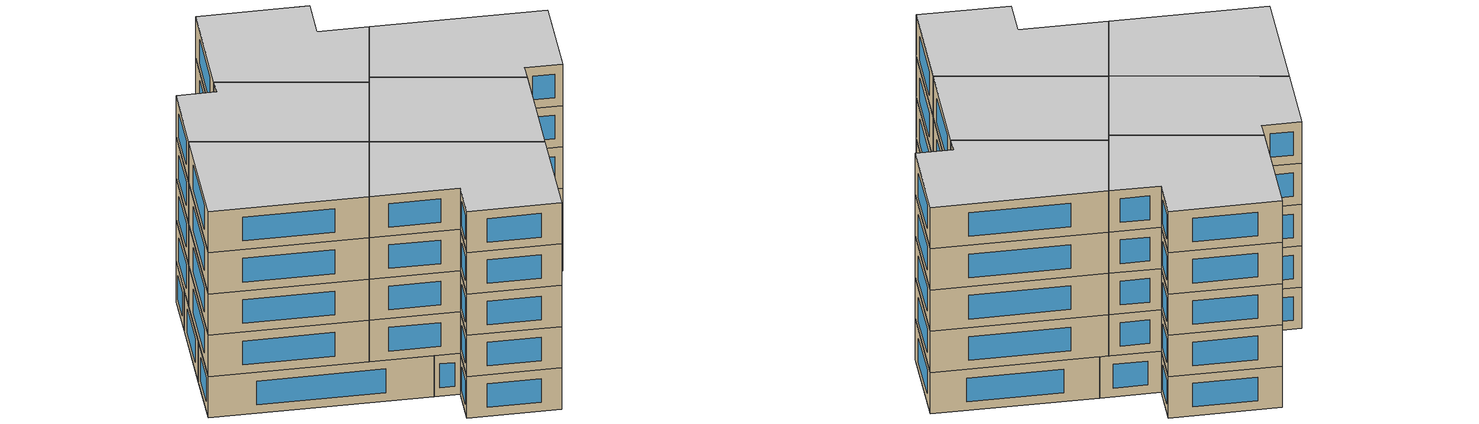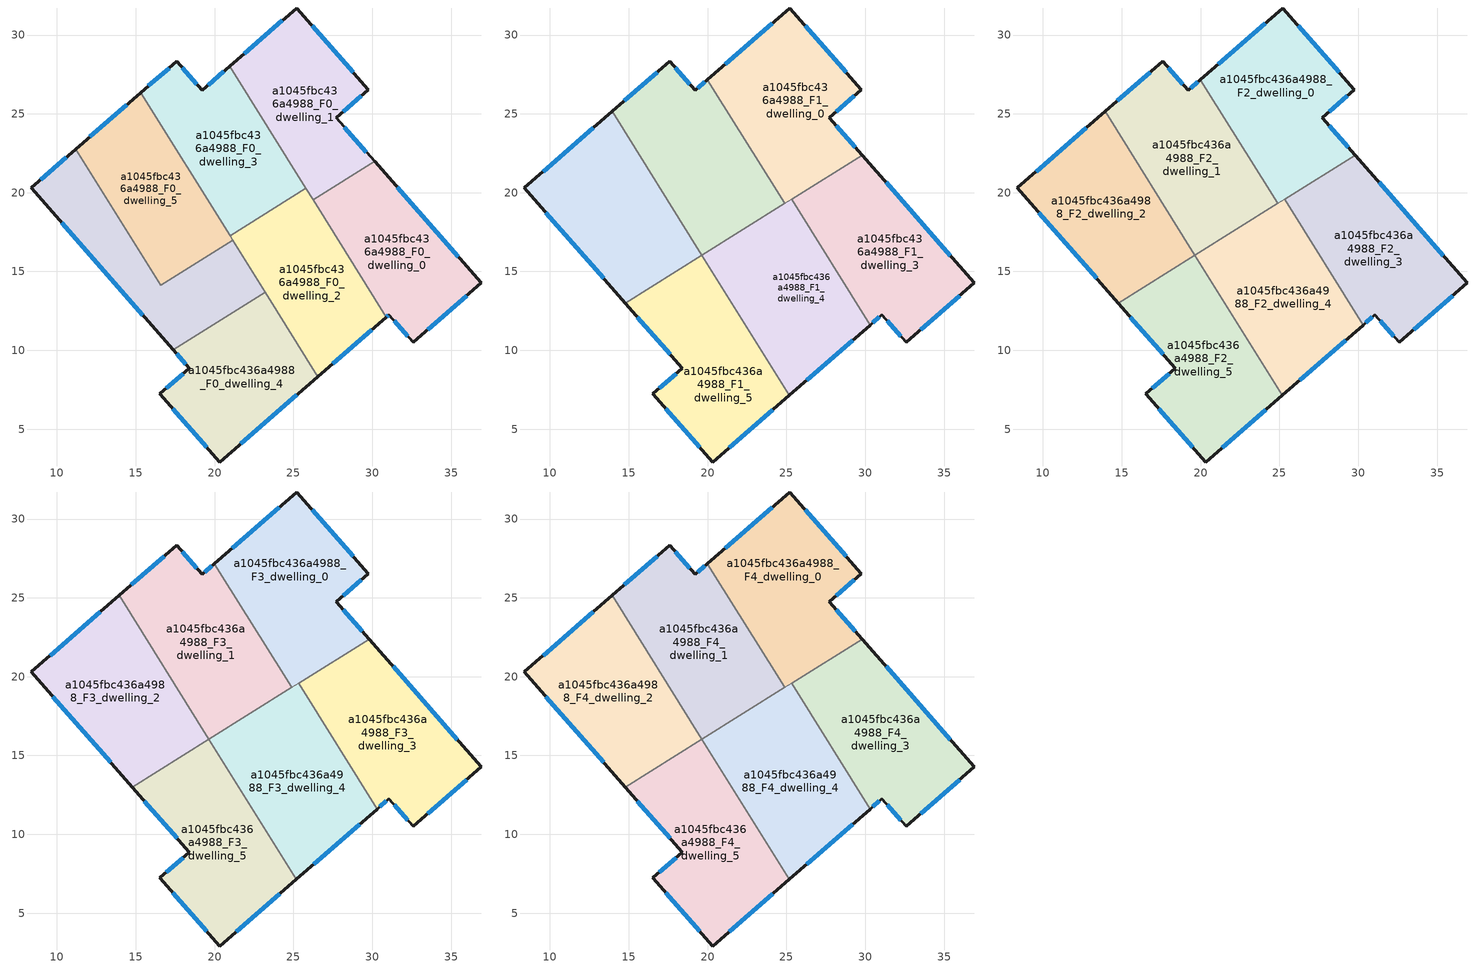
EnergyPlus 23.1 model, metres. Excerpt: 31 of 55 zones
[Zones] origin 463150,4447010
a1045fbc436a4988_F0_dwelling_0
 floor ground (EU_floor_Construction): 30.15,21.98 36.91,14.28 32.59,10.5 31.06,12.25 30.89,12.11 26.25,19.54 z0
 wall outside (EU_wall_Construction): 30.89,12.11 31.06,12.25 32.59,10.5 36.91,14.28 30.15,21.98 z0:3
 wall to a1045fbc436a4988_F0_dwelling_1 (EU_wall_Construction): 30.15,21.98 26.25,19.54 z0:3
 wall to a1045fbc436a4988_F0_dwelling_2 (EU_wall_Construction): 26.25,19.54 30.89,12.11 z0:3
 window (EU_Window_Construction): 31.38,11.88 32.26,10.88 / 30.93,12.14 31.02,12.22 / 35.47,15.93 31.6,20.33 / 33.51,11.31 35.99,13.47 z0.64:2.36
a1045fbc436a4988_F0_dwelling_1
 floor ground (EU_floor_Construction): 25.21,31.72 29.75,26.53 27.72,24.75 30.15,21.98 26.25,19.54 20.96,28.01 z0
 wall outside (EU_wall_Construction): 30.15,21.98 27.72,24.75 29.75,26.53 25.21,31.72 20.96,28.01 z0:3
 wall to a1045fbc436a4988_F0_dwelling_3 (EU_wall_Construction): 20.96,28.01 25.8,20.27 z0:3
 wall to a1045fbc436a4988_F0_dwelling_2 (EU_wall_Construction): 25.8,20.27 26.25,19.54 z0:3
 window (EU_Window_Construction): 24.3,30.92 21.87,28.81 / 28.78,27.64 26.18,30.61 / 28.15,25.14 29.32,26.15 / 29.63,22.58 28.24,24.16 z0.64:2.36
a1045fbc436a4988_F0_dwelling_2
 floor ground (EU_floor_Construction): 25.79,20.27 30.89,12.11 26.56,8.34 20.98,17.26 z0
 wall outside (EU_wall_Construction): 26.56,8.34 30.89,12.11 z0:3
 wall to a1045fbc436a4988_F0_dwelling_3 (EU_wall_Construction): 25.79,20.27 20.98,17.26 z0:3
 wall to a1045fbc436a4988_F0_dwelling_4 (EU_wall_Construction): 23.22,13.69 26.56,8.34 z0:3
 wall to a1045fbc436a4988_F0_dwelling_6 (EU_wall_Construction): 21.16,16.98 23.22,13.69 z0:3
 wall to a1045fbc436a4988_F0_dwelling_5 (EU_wall_Construction): 20.98,17.27 21.16,16.98 z0:3
 window (EU_Window_Construction): 27.49,9.15 29.96,11.3 z0.64:2.36
a1045fbc436a4988_F0_dwelling_3
 floor ground (EU_floor_Construction): 20.96,28.01 25.79,20.27 20.98,17.26 15.31,26.35 17.6,28.33 19.21,26.5 z0
 wall outside (EU_wall_Construction): 20.96,28.01 19.21,26.5 17.6,28.33 15.31,26.35 z0:3
 wall to a1045fbc436a4988_F0_dwelling_5 (EU_wall_Construction): 15.31,26.35 20.98,17.26 z0:3
 window (EU_Window_Construction): 17.11,27.91 15.8,26.77 / 18.87,26.89 17.94,27.94 / 20.58,27.69 19.59,26.82 z0.64:2.36
a1045fbc436a4988_F0_dwelling_4
 floor ground (EU_floor_Construction): 23.22,13.69 26.56,8.34 20.32,2.91 16.53,7.23 18.4,8.86 17.37,10.04 z0
 wall outside (EU_wall_Construction): 17.37,10.04 18.4,8.86 16.53,7.23 20.32,2.91 26.56,8.34 z0:3
 wall to a1045fbc436a4988_F0_dwelling_6 (EU_wall_Construction): 23.22,13.69 17.37,10.04 z0:3
 window (EU_Window_Construction): 21.66,4.08 25.22,7.18 / 17.34,6.3 19.51,3.84 / 18,8.51 16.93,7.58 / 17.59,9.79 18.18,9.11 z0.64:2.36
a1045fbc436a4988_F0_dwelling_5
 floor ground (EU_floor_Construction): 15.31,26.35 21.16,16.98 16.6,14.13 11.2,22.77 z0
 wall outside (EU_wall_Construction): 15.31,26.35 11.2,22.77 z0:3
 wall to a1045fbc436a4988_F0_dwelling_6 (EU_wall_Construction): 11.2,22.77 16.6,14.13 21.16,16.98 z0:3
 window (EU_Window_Construction): 14.43,25.58 12.08,23.53 z0.64:2.36
a1045fbc436a4988_F0_dwelling_6
 floor ground (EU_floor_Construction): 21.16,16.98 23.22,13.69 17.37,10.04 8.37,20.3 11.2,22.77 16.6,14.13 z0
 wall outside (EU_wall_Construction): 11.2,22.77 8.37,20.3 17.37,10.04 z0:3
 window (EU_Window_Construction): 10.3,18.1 15.44,12.24 / 10.6,22.24 8.98,20.83 z0.64:2.36
a1045fbc436a4988_F1_dwelling_0
 floor to a1045fbc436a4988_F0_dwelling_1 (EU_floor_Construction): 25.21,31.72 29.75,26.53 27.72,24.75 29.8,22.38 25.97,19.99 20.96,28.01 z3
 floor to a1045fbc436a4988_F0_dwelling_3 (EU_floor_Construction): 20.96,28.01 25.79,20.27 24.72,19.59 19.99,27.17 z3
 floor to a1045fbc436a4988_F0_dwelling_2 (EU_floor_Construction): 25.79,20.27 25.97,19.99 24.89,19.32 24.72,19.59 z3
 wall outside (EU_wall_Construction): 29.8,22.38 27.72,24.75 29.75,26.53 25.21,31.72 19.99,27.17 z3:6
 wall to a1045fbc436a4988_F1_dwelling_1 (EU_wall_Construction): 19.99,27.17 24.89,19.32 z3:6
 wall to a1045fbc436a4988_F1_dwelling_3 (EU_wall_Construction): 25.32,19.59 29.8,22.38 z3:6
 wall to a1045fbc436a4988_F1_dwelling_4 (EU_wall_Construction): 24.89,19.32 25.32,19.59 z3:6
 window (EU_Window_Construction): 29.36,22.89 28.16,24.25 / 24.09,30.74 21.1,28.14 / 28.78,27.64 26.18,30.61 / 28.15,25.14 29.32,26.15 z3.64:5.36
a1045fbc436a4988_F1_dwelling_1
 floor to a1045fbc436a4988_F0_dwelling_3 (EU_floor_Construction): 19.99,27.17 24.72,19.59 20.98,17.26 15.31,26.35 17.6,28.33 19.21,26.5 z3
 floor to a1045fbc436a4988_F0_dwelling_5 (EU_floor_Construction): 15.31,26.35 21.16,16.99 19.63,16.03 13.94,25.15 z3
 floor to a1045fbc436a4988_F0_dwelling_2 (EU_floor_Construction): 24.72,19.59 24.89,19.32 21.16,16.99 20.98,17.27 z3
 wall outside (EU_wall_Construction): 19.99,27.17 19.21,26.5 17.6,28.33 13.94,25.15 z3:6
 wall to a1045fbc436a4988_F1_dwelling_2 (EU_wall_Construction): 13.94,25.15 19.63,16.03 z3:6
 wall to a1045fbc436a4988_F1_dwelling_4 (EU_wall_Construction): 19.64,16.04 24.89,19.32 z3:6
 window (EU_Window_Construction): 16.81,27.65 14.72,25.83 / 18.87,26.89 17.94,27.94 / 19.82,27.02 19.38,26.64 z3.64:5.36
a1045fbc436a4988_F1_dwelling_2
 floor to a1045fbc436a4988_F0_dwelling_5 (EU_floor_Construction): 13.94,25.15 19.63,16.03 16.59,14.13 11.2,22.77 z3
 floor to a1045fbc436a4988_F0_dwelling_6 (EU_floor_Construction): 11.2,22.77 16.59,14.13 14.77,13 8.37,20.3 z3
 wall outside (EU_wall_Construction): 13.94,25.15 8.37,20.3 14.77,13 z3:6
 wall to a1045fbc436a4988_F1_dwelling_5 (EU_wall_Construction): 14.77,13 19.63,16.03 z3:6
 window (EU_Window_Construction): 9.74,18.74 13.4,14.56 / 12.75,24.11 9.56,21.34 z3.64:5.36
a1045fbc436a4988_F1_dwelling_3
 floor to a1045fbc436a4988_F0_dwelling_0 (EU_floor_Construction): 30.15,21.98 36.91,14.28 32.59,10.5 31.06,12.25 30.89,12.11 26.25,19.54 z3
 floor to a1045fbc436a4988_F0_dwelling_2 (EU_floor_Construction): 25.97,19.99 30.89,12.11 30.31,11.6 25.32,19.59 z3
 floor to a1045fbc436a4988_F0_dwelling_1 (EU_floor_Construction): 29.8,22.38 30.15,21.98 26.25,19.54 25.97,19.99 z3
 wall outside (EU_wall_Construction): 30.31,11.6 31.06,12.25 32.59,10.5 36.91,14.28 29.8,22.38 z3:6
 wall to a1045fbc436a4988_F1_dwelling_4 (EU_wall_Construction): 25.32,19.59 30.31,11.6 z3:6
 window (EU_Window_Construction): 35.39,16.01 31.32,20.65 / 33.51,11.31 35.99,13.47 / 31.38,11.88 32.26,10.88 / 30.47,11.74 30.9,12.11 z3.64:5.36
a1045fbc436a4988_F1_dwelling_4
 floor to a1045fbc436a4988_F0_dwelling_2 (EU_floor_Construction): 25.32,19.59 30.31,11.6 26.56,8.34 21.16,16.99 z3
 floor to a1045fbc436a4988_F0_dwelling_4 (EU_floor_Construction): 23.22,13.69 26.56,8.34 25.19,7.15 21.7,12.74 z3
 floor to a1045fbc436a4988_F0_dwelling_6 (EU_floor_Construction): 21.16,16.98 23.22,13.69 21.7,12.74 19.64,16.03 z3
 wall outside (EU_wall_Construction): 25.19,7.15 30.31,11.6 z3:6
 wall to a1045fbc436a4988_F1_dwelling_5 (EU_wall_Construction): 19.64,16.04 25.19,7.15 z3:6
 window (EU_Window_Construction): 26.29,8.1 29.21,10.65 z3.64:5.36
a1045fbc436a4988_F1_dwelling_5
 floor to a1045fbc436a4988_F0_dwelling_4 (EU_floor_Construction): 21.7,12.74 25.19,7.15 20.32,2.91 16.53,7.23 18.4,8.86 17.37,10.04 z3
 floor to a1045fbc436a4988_F0_dwelling_6 (EU_floor_Construction): 19.64,16.03 21.7,12.74 17.37,10.04 14.77,13 z3
 wall outside (EU_wall_Construction): 14.77,13 18.4,8.86 16.53,7.23 20.32,2.91 25.19,7.15 z3:6
 window (EU_Window_Construction): 15.55,12.11 17.63,9.75 / 21.37,3.82 24.15,6.24 / 17.34,6.3 19.51,3.84 / 18,8.51 16.93,7.58 z3.64:5.36
a1045fbc436a4988_F2_dwelling_0
 floor to a1045fbc436a4988_F1_dwelling_0 (EU_floor_Construction): 25.21,31.72 29.75,26.53 27.72,24.75 29.8,22.38 24.89,19.32 19.99,27.17 z6
 wall outside (EU_wall_Construction): 29.8,22.38 27.72,24.75 29.75,26.53 25.21,31.72 19.99,27.17 z6:9
 wall to a1045fbc436a4988_F2_dwelling_1 (EU_wall_Construction): 19.99,27.17 24.89,19.32 z6:9
 wall to a1045fbc436a4988_F2_dwelling_3 (EU_wall_Construction): 25.32,19.59 29.8,22.38 z6:9
 wall to a1045fbc436a4988_F2_dwelling_4 (EU_wall_Construction): 24.89,19.32 25.32,19.59 z6:9
 window (EU_Window_Construction): 29.36,22.89 28.16,24.25 / 24.09,30.74 21.1,28.14 / 28.78,27.64 26.18,30.61 / 28.15,25.14 29.32,26.15 z6.64:8.36
a1045fbc436a4988_F2_dwelling_1
 floor to a1045fbc436a4988_F1_dwelling_1 (EU_floor_Construction): 19.99,27.17 24.89,19.32 19.63,16.03 13.94,25.15 17.6,28.33 19.21,26.5 z6
 wall outside (EU_wall_Construction): 19.99,27.17 19.21,26.5 17.6,28.33 13.94,25.15 z6:9
 wall to a1045fbc436a4988_F2_dwelling_2 (EU_wall_Construction): 13.94,25.15 19.63,16.03 z6:9
 wall to a1045fbc436a4988_F2_dwelling_4 (EU_wall_Construction): 19.64,16.04 24.89,19.32 z6:9
 window (EU_Window_Construction): 16.81,27.65 14.72,25.83 / 18.87,26.89 17.94,27.94 / 19.82,27.02 19.38,26.64 z6.64:8.36
a1045fbc436a4988_F2_dwelling_2
 floor to a1045fbc436a4988_F1_dwelling_2 (EU_floor_Construction): 13.94,25.15 19.63,16.03 14.77,13 8.37,20.3 z6
 wall outside (EU_wall_Construction): 13.94,25.15 8.37,20.3 14.77,13 z6:9
 wall to a1045fbc436a4988_F2_dwelling_5 (EU_wall_Construction): 14.77,13 19.63,16.03 z6:9
 window (EU_Window_Construction): 9.74,18.74 13.4,14.56 / 12.75,24.11 9.56,21.34 z6.64:8.36
a1045fbc436a4988_F2_dwelling_3
 floor to a1045fbc436a4988_F1_dwelling_3 (EU_floor_Construction): 29.8,22.38 36.91,14.28 32.59,10.5 31.06,12.25 30.31,11.6 25.32,19.59 z6
 wall outside (EU_wall_Construction): 30.31,11.6 31.06,12.25 32.59,10.5 36.91,14.28 29.8,22.38 z6:9
 wall to a1045fbc436a4988_F2_dwelling_4 (EU_wall_Construction): 25.32,19.59 30.31,11.6 z6:9
 window (EU_Window_Construction): 35.39,16.01 31.32,20.65 / 33.51,11.31 35.99,13.47 / 31.38,11.88 32.26,10.88 / 30.47,11.74 30.9,12.11 z6.64:8.36
a1045fbc436a4988_F2_dwelling_4
 floor to a1045fbc436a4988_F1_dwelling_4 (EU_floor_Construction): 25.32,19.59 30.31,11.6 25.19,7.15 19.64,16.04 z6
 wall outside (EU_wall_Construction): 25.19,7.15 30.31,11.6 z6:9
 wall to a1045fbc436a4988_F2_dwelling_5 (EU_wall_Construction): 19.64,16.04 25.19,7.15 z6:9
 window (EU_Window_Construction): 26.29,8.1 29.21,10.65 z6.64:8.36
a1045fbc436a4988_F2_dwelling_5
 floor to a1045fbc436a4988_F1_dwelling_5 (EU_floor_Construction): 19.64,16.04 25.19,7.15 20.32,2.91 16.53,7.23 18.4,8.86 14.77,13 z6
 wall outside (EU_wall_Construction): 14.77,13 18.4,8.86 16.53,7.23 20.32,2.91 25.19,7.15 z6:9
 window (EU_Window_Construction): 15.55,12.11 17.63,9.75 / 21.37,3.82 24.15,6.24 / 17.34,6.3 19.51,3.84 / 18,8.51 16.93,7.58 z6.64:8.36
a1045fbc436a4988_F3_dwelling_0
 floor to a1045fbc436a4988_F2_dwelling_0 (EU_floor_Construction): 25.21,31.72 29.75,26.53 27.72,24.75 29.8,22.38 24.89,19.32 19.99,27.17 z9
 wall outside (EU_wall_Construction): 29.8,22.38 27.72,24.75 29.75,26.53 25.21,31.72 19.99,27.17 z9:12
 wall to a1045fbc436a4988_F3_dwelling_1 (EU_wall_Construction): 19.99,27.17 24.89,19.32 z9:12
 wall to a1045fbc436a4988_F3_dwelling_3 (EU_wall_Construction): 25.32,19.59 29.8,22.38 z9:12
 wall to a1045fbc436a4988_F3_dwelling_4 (EU_wall_Construction): 24.89,19.32 25.32,19.59 z9:12
 window (EU_Window_Construction): 29.36,22.89 28.16,24.25 / 24.09,30.74 21.1,28.14 / 28.78,27.64 26.18,30.61 / 28.15,25.14 29.32,26.15 z9.64:11.36
a1045fbc436a4988_F3_dwelling_1
 floor to a1045fbc436a4988_F2_dwelling_1 (EU_floor_Construction): 19.99,27.17 24.89,19.32 19.63,16.03 13.94,25.15 17.6,28.33 19.21,26.5 z9
 wall outside (EU_wall_Construction): 19.99,27.17 19.21,26.5 17.6,28.33 13.94,25.15 z9:12
 wall to a1045fbc436a4988_F3_dwelling_2 (EU_wall_Construction): 13.94,25.15 19.63,16.03 z9:12
 wall to a1045fbc436a4988_F3_dwelling_4 (EU_wall_Construction): 19.64,16.04 24.89,19.32 z9:12
 window (EU_Window_Construction): 16.81,27.65 14.72,25.83 / 18.87,26.89 17.94,27.94 / 19.82,27.02 19.38,26.64 z9.64:11.36
a1045fbc436a4988_F3_dwelling_2
 floor to a1045fbc436a4988_F2_dwelling_2 (EU_floor_Construction): 13.94,25.15 19.63,16.03 14.77,13 8.37,20.3 z9
 wall outside (EU_wall_Construction): 13.94,25.15 8.37,20.3 14.77,13 z9:12
 wall to a1045fbc436a4988_F3_dwelling_5 (EU_wall_Construction): 14.77,13 19.63,16.03 z9:12
 window (EU_Window_Construction): 9.74,18.74 13.4,14.56 / 12.75,24.11 9.56,21.34 z9.64:11.36
a1045fbc436a4988_F3_dwelling_3
 floor to a1045fbc436a4988_F2_dwelling_3 (EU_floor_Construction): 29.8,22.38 36.91,14.28 32.59,10.5 31.06,12.25 30.31,11.6 25.32,19.59 z9
 wall outside (EU_wall_Construction): 30.31,11.6 31.06,12.25 32.59,10.5 36.91,14.28 29.8,22.38 z9:12
 wall to a1045fbc436a4988_F3_dwelling_4 (EU_wall_Construction): 25.32,19.59 30.31,11.6 z9:12
 window (EU_Window_Construction): 35.39,16.01 31.32,20.65 / 33.51,11.31 35.99,13.47 / 31.38,11.88 32.26,10.88 / 30.47,11.74 30.9,12.11 z9.64:11.36
a1045fbc436a4988_F3_dwelling_4
 floor to a1045fbc436a4988_F2_dwelling_4 (EU_floor_Construction): 25.32,19.59 30.31,11.6 25.19,7.15 19.64,16.04 z9
 wall outside (EU_wall_Construction): 25.19,7.15 30.31,11.6 z9:12
 wall to a1045fbc436a4988_F3_dwelling_5 (EU_wall_Construction): 19.64,16.04 25.19,7.15 z9:12
 window (EU_Window_Construction): 26.29,8.1 29.21,10.65 z9.64:11.36
a1045fbc436a4988_F3_dwelling_5
 floor to a1045fbc436a4988_F2_dwelling_5 (EU_floor_Construction): 19.64,16.04 25.19,7.15 20.32,2.91 16.53,7.23 18.4,8.86 14.77,13 z9
 wall outside (EU_wall_Construction): 14.77,13 18.4,8.86 16.53,7.23 20.32,2.91 25.19,7.15 z9:12
 window (EU_Window_Construction): 15.55,12.11 17.63,9.75 / 21.37,3.82 24.15,6.24 / 17.34,6.3 19.51,3.84 / 18,8.51 16.93,7.58 z9.64:11.36
a1045fbc436a4988_F4_dwelling_0
 floor to a1045fbc436a4988_F3_dwelling_0 (EU_floor_Construction): 25.21,31.72 29.75,26.53 27.72,24.75 29.8,22.38 24.89,19.32 19.99,27.17 z12
 wall outside (EU_wall_Construction): 29.8,22.38 27.72,24.75 29.75,26.53 25.21,31.72 19.99,27.17 z12:15
 wall to a1045fbc436a4988_F4_dwelling_1 (EU_wall_Construction): 19.99,27.17 24.89,19.32 z12:15
 wall to a1045fbc436a4988_F4_dwelling_3 (EU_wall_Construction): 25.32,19.59 29.8,22.38 z12:15
 wall to a1045fbc436a4988_F4_dwelling_4 (EU_wall_Construction): 24.89,19.32 25.32,19.59 z12:15
 window (EU_Window_Construction): 29.36,22.89 28.16,24.25 / 24.09,30.74 21.1,28.14 / 28.78,27.64 26.18,30.61 / 28.15,25.14 29.32,26.15 z12.64:14.36
 ceiling to a1045fbc436a4988_F5_dwelling_0 (EU_floor_Construction): 29.8,22.38 27.72,24.75 29.75,26.53 25.21,31.72 19.99,27.17 24.89,19.32 z15
a1045fbc436a4988_F4_dwelling_1
 floor to a1045fbc436a4988_F3_dwelling_1 (EU_floor_Construction): 19.99,27.17 24.89,19.32 19.63,16.03 13.94,25.15 17.6,28.33 19.21,26.5 z12
 wall outside (EU_wall_Construction): 19.99,27.17 19.21,26.5 17.6,28.33 13.94,25.15 z12:15
 wall to a1045fbc436a4988_F4_dwelling_2 (EU_wall_Construction): 13.94,25.15 19.63,16.03 z12:15
 wall to a1045fbc436a4988_F4_dwelling_4 (EU_wall_Construction): 19.64,16.04 24.89,19.32 z12:15
 window (EU_Window_Construction): 16.81,27.65 14.72,25.83 / 18.87,26.89 17.94,27.94 / 19.82,27.02 19.38,26.64 z12.64:14.36
 ceiling to a1045fbc436a4988_F5_dwelling_1 (EU_floor_Construction): 24.89,19.32 19.99,27.17 19.21,26.5 17.6,28.33 13.94,25.15 19.63,16.03 z15
a1045fbc436a4988_F4_dwelling_2
 floor to a1045fbc436a4988_F3_dwelling_2 (EU_floor_Construction): 13.94,25.15 19.63,16.03 14.77,13 8.37,20.3 z12
 wall outside (EU_wall_Construction): 13.94,25.15 8.37,20.3 14.77,13 z12:15
 wall to a1045fbc436a4988_F4_dwelling_5 (EU_wall_Construction): 14.77,13 19.63,16.03 z12:15
 window (EU_Window_Construction): 9.74,18.74 13.4,14.56 / 12.75,24.11 9.56,21.34 z12.64:14.36
 ceiling to a1045fbc436a4988_F5_dwelling_2 (EU_floor_Construction): 19.63,16.03 13.94,25.15 8.37,20.3 14.77,13 z15
a1045fbc436a4988_F4_dwelling_3
 floor to a1045fbc436a4988_F3_dwelling_3 (EU_floor_Construction): 29.8,22.38 36.91,14.28 32.59,10.5 31.06,12.25 30.31,11.6 25.32,19.59 z12
 wall outside (EU_wall_Construction): 30.31,11.6 31.06,12.25 32.59,10.5 36.91,14.28 29.8,22.38 z12:15
 wall to a1045fbc436a4988_F4_dwelling_4 (EU_wall_Construction): 25.32,19.59 30.31,11.6 z12:15
 window (EU_Window_Construction): 35.39,16.01 31.32,20.65 / 33.51,11.31 35.99,13.47 / 31.38,11.88 32.26,10.88 / 30.47,11.74 30.9,12.11 z12.64:14.36
 ceiling to a1045fbc436a4988_F5_dwelling_3 (EU_floor_Construction): 36.91,14.28 29.8,22.38 25.32,19.59 30.31,11.6 31.06,12.25 32.59,10.5 z15
a1045fbc436a4988_F4_dwelling_4
 floor to a1045fbc436a4988_F3_dwelling_4 (EU_floor_Construction): 25.32,19.59 30.31,11.6 25.19,7.15 19.64,16.04 z12
 wall outside (EU_wall_Construction): 25.19,7.15 30.31,11.6 z12:15
 wall to a1045fbc436a4988_F4_dwelling_5 (EU_wall_Construction): 19.64,16.04 25.19,7.15 z12:15
 window (EU_Window_Construction): 26.29,8.1 29.21,10.65 z12.64:14.36
 ceiling to a1045fbc436a4988_F5_dwelling_4 (EU_floor_Construction): 30.31,11.6 25.32,19.59 19.64,16.04 25.19,7.15 z15
a1045fbc436a4988_F4_dwelling_5
 floor to a1045fbc436a4988_F3_dwelling_5 (EU_floor_Construction): 19.64,16.04 25.19,7.15 20.32,2.91 16.53,7.23 18.4,8.86 14.77,13 z12
 wall outside (EU_wall_Construction): 14.77,13 18.4,8.86 16.53,7.23 20.32,2.91 25.19,7.15 z12:15
 window (EU_Window_Construction): 15.55,12.11 17.63,9.75 / 21.37,3.82 24.15,6.24 / 17.34,6.3 19.51,3.84 / 18,8.51 16.93,7.58 z12.64:14.36
 ceiling to a1045fbc436a4988_F5_dwelling_5 (EU_floor_Construction): 25.19,7.15 19.64,16.04 14.77,13 18.4,8.86 16.53,7.23 20.32,2.91 z15
[Building]
EU S2 Campaign: North Axis=0; Terrain=City; Solar Distribution=FullExterior
[Site:Location]
Yerevan-Zvartnots.Intl.AP: Latitude=40.15; Longitude=44.383; Time Zone=4; Elevation=854
[SizingPeriod:WeatherFileDays]
AnnualSizingPeriod: Begin Month=1; Begin Day of Month=1; End Month=12; End Day of Month=31; Day of Week for Start Day=Monday; Use Weather File Daylight Saving Period=No; Use Weather File Rain and Snow Indicators=No
[MATERIAL]
EU_InternalMass_Material: Roughness=MediumRough; Thickness=0.1; Conductivity=1; Density=1800; Specific Heat=900; Thermal Absorptance=0.9; Solar Absorptance=0.7; Visible Absorptance=0.7
[MATERIAL:NOMASS] Roughness=MediumRough; Thermal Absorptance=0.9; Solar Absorptance=0.7; Visible Absorptance=0.7
Name | Thermal Resistance
EU_wall_NoMass | 1.05043
EU_floor_NoMass | 0.478065
[WINDOWMATERIAL:SIMPLEGLAZINGSYSTEM]
EU_Window_SimpleGlazing: UFactor=2.5566; Solar Heat Gain Coefficient=0.75; Visible Transmittance=0.75
[CONSTRUCTION]
EU_wall_Construction: EU_wall_NoMass
EU_floor_Construction: EU_floor_NoMass
EU_Window_Construction: EU_Window_SimpleGlazing
EU_InternalMass_Construction: EU_InternalMass_Material
[ZONE] Type=1; Multiplier=1; Ceiling Height=autocalculate; Floor Area=autocalculate; Part of Total Floor Area=Yes
Name | Volume
a1045fbc436a4988_F0_dwelling_0; a1045fbc436a4988_F0_dwelling_6 | 171.42
a1045fbc436a4988_F1_dwelling_0; a1045fbc436a4988_F2_dwelling_0; a1045fbc436a4988_F3_dwelling_0; a1045fbc436a4988_F4_dwelling_0 | 199.984
a1045fbc436a4988_F0_dwelling_1 | 171.44
a1045fbc436a4988_F1_dwelling_1; a1045fbc436a4988_F2_dwelling_1; a1045fbc436a4988_F3_dwelling_1; a1045fbc436a4988_F4_dwelling_1 | 199.989
a1045fbc436a4988_F0_dwelling_2 | 171.4
a1045fbc436a4988_F1_dwelling_2; a1045fbc436a4988_F2_dwelling_2; a1045fbc436a4988_F3_dwelling_2; a1045fbc436a4988_F4_dwelling_2 | 199.991
a1045fbc436a4988_F0_dwelling_3 | 171.402
a1045fbc436a4988_F1_dwelling_3; a1045fbc436a4988_F2_dwelling_3; a1045fbc436a4988_F3_dwelling_3; a1045fbc436a4988_F4_dwelling_3 | 199.968
a1045fbc436a4988_F0_dwelling_4 | 171.422
a1045fbc436a4988_F1_dwelling_4; a1045fbc436a4988_F2_dwelling_4; a1045fbc436a4988_F3_dwelling_4; a1045fbc436a4988_F4_dwelling_4 | 199.996
a1045fbc436a4988_F0_dwelling_5 | 171.424
a1045fbc436a4988_F1_dwelling_5; a1045fbc436a4988_F2_dwelling_5; a1045fbc436a4988_F3_dwelling_5; a1045fbc436a4988_F4_dwelling_5 | 199.979
[INTERNALMASS] Construction=EU_InternalMass_Construction
Name | Zone or ZoneList | Surface Area
a1045fbc436a4988_F0_dwelling_0_EU_InternalMass | a1045fbc436a4988_F0_dwelling_0 | 57.1387
a1045fbc436a4988_F0_dwelling_1_EU_InternalMass | a1045fbc436a4988_F0_dwelling_1 | 57.1469
a1045fbc436a4988_F0_dwelling_2_EU_InternalMass | a1045fbc436a4988_F0_dwelling_2 | 57.1339
a1045fbc436a4988_F0_dwelling_3_EU_InternalMass | a1045fbc436a4988_F0_dwelling_3 | 57.1339
a1045fbc436a4988_F0_dwelling_4_EU_InternalMass | a1045fbc436a4988_F0_dwelling_4 | 57.1417
a1045fbc436a4988_F0_dwelling_5_EU_InternalMass | a1045fbc436a4988_F0_dwelling_5 | 57.1406
a1045fbc436a4988_F0_dwelling_6_EU_InternalMass | a1045fbc436a4988_F0_dwelling_6 | 57.1401
a1045fbc436a4988_F1_dwelling_0_EU_InternalMass | a1045fbc436a4988_F1_dwelling_0 | 66.6614
a1045fbc436a4988_F1_dwelling_1_EU_InternalMass | a1045fbc436a4988_F1_dwelling_1 | 66.6632
a1045fbc436a4988_F1_dwelling_2_EU_InternalMass | a1045fbc436a4988_F1_dwelling_2 | 66.6637
a1045fbc436a4988_F1_dwelling_3_EU_InternalMass | a1045fbc436a4988_F1_dwelling_3 | 66.6559
a1045fbc436a4988_F1_dwelling_4_EU_InternalMass | a1045fbc436a4988_F1_dwelling_4 | 66.6654
a1045fbc436a4988_F1_dwelling_5_EU_InternalMass | a1045fbc436a4988_F1_dwelling_5 | 66.6599
a1045fbc436a4988_F2_dwelling_0_EU_InternalMass | a1045fbc436a4988_F2_dwelling_0 | 66.6614
a1045fbc436a4988_F2_dwelling_1_EU_InternalMass | a1045fbc436a4988_F2_dwelling_1 | 66.6632
a1045fbc436a4988_F2_dwelling_2_EU_InternalMass | a1045fbc436a4988_F2_dwelling_2 | 66.6637
a1045fbc436a4988_F2_dwelling_3_EU_InternalMass | a1045fbc436a4988_F2_dwelling_3 | 66.6559
a1045fbc436a4988_F2_dwelling_4_EU_InternalMass | a1045fbc436a4988_F2_dwelling_4 | 66.6654
a1045fbc436a4988_F2_dwelling_5_EU_InternalMass | a1045fbc436a4988_F2_dwelling_5 | 66.6599
a1045fbc436a4988_F3_dwelling_0_EU_InternalMass | a1045fbc436a4988_F3_dwelling_0 | 66.6614
a1045fbc436a4988_F3_dwelling_1_EU_InternalMass | a1045fbc436a4988_F3_dwelling_1 | 66.6632
a1045fbc436a4988_F3_dwelling_2_EU_InternalMass | a1045fbc436a4988_F3_dwelling_2 | 66.6637
a1045fbc436a4988_F3_dwelling_3_EU_InternalMass | a1045fbc436a4988_F3_dwelling_3 | 66.6559
a1045fbc436a4988_F3_dwelling_4_EU_InternalMass | a1045fbc436a4988_F3_dwelling_4 | 66.6654
a1045fbc436a4988_F3_dwelling_5_EU_InternalMass | a1045fbc436a4988_F3_dwelling_5 | 66.6599
a1045fbc436a4988_F4_dwelling_0_EU_InternalMass | a1045fbc436a4988_F4_dwelling_0 | 66.6614
a1045fbc436a4988_F4_dwelling_1_EU_InternalMass | a1045fbc436a4988_F4_dwelling_1 | 66.6632
a1045fbc436a4988_F4_dwelling_2_EU_InternalMass | a1045fbc436a4988_F4_dwelling_2 | 66.6637
a1045fbc436a4988_F4_dwelling_3_EU_InternalMass | a1045fbc436a4988_F4_dwelling_3 | 66.6559
a1045fbc436a4988_F4_dwelling_4_EU_InternalMass | a1045fbc436a4988_F4_dwelling_4 | 66.6654
a1045fbc436a4988_F4_dwelling_5_EU_InternalMass | a1045fbc436a4988_F4_dwelling_5 | 66.6599
[OTHEREQUIPMENT] Fuel Type=Electricity; Design Level Calculation Method=Watts/Area; Power per Zone Floor Area=1; Fraction Latent=0; Fraction Radiant=0; Fraction Lost=0; Carbon Dioxide Generation Rate=0; EndUse Subcategory=EU_Step8_InternalGains
Name | Zone or ZoneList or Space or SpaceList | Schedule
EU_Step8_InternalGain_a1045fbc436a4988_F0_dwelling_0_f000 | a1045fbc436a4988_F0_dwelling_0 | EU_Step8_GainSchedule_a1045fbc436a4988_F0_dwelling_0_f000
EU_Step8_InternalGain_a1045fbc436a4988_F0_dwelling_1_f000 | a1045fbc436a4988_F0_dwelling_1 | EU_Step8_GainSchedule_a1045fbc436a4988_F0_dwelling_1_f000
EU_Step8_InternalGain_a1045fbc436a4988_F0_dwelling_2_f000 | a1045fbc436a4988_F0_dwelling_2 | EU_Step8_GainSchedule_a1045fbc436a4988_F0_dwelling_2_f000
EU_Step8_InternalGain_a1045fbc436a4988_F0_dwelling_3_f000 | a1045fbc436a4988_F0_dwelling_3 | EU_Step8_GainSchedule_a1045fbc436a4988_F0_dwelling_3_f000
EU_Step8_InternalGain_a1045fbc436a4988_F0_dwelling_4_f000 | a1045fbc436a4988_F0_dwelling_4 | EU_Step8_GainSchedule_a1045fbc436a4988_F0_dwelling_4_f000
EU_Step8_InternalGain_a1045fbc436a4988_F0_dwelling_5_f000 | a1045fbc436a4988_F0_dwelling_5 | EU_Step8_GainSchedule_a1045fbc436a4988_F0_dwelling_5_f000
EU_Step8_InternalGain_a1045fbc436a4988_F0_dwelling_6_f000 | a1045fbc436a4988_F0_dwelling_6 | EU_Step8_GainSchedule_a1045fbc436a4988_F0_dwelling_6_f000
EU_Step8_InternalGain_a1045fbc436a4988_F1_dwelling_0_f000 | a1045fbc436a4988_F1_dwelling_0 | EU_Step8_GainSchedule_a1045fbc436a4988_F1_dwelling_0_f000
EU_Step8_InternalGain_a1045fbc436a4988_F1_dwelling_1_f000 | a1045fbc436a4988_F1_dwelling_1 | EU_Step8_GainSchedule_a1045fbc436a4988_F1_dwelling_1_f000
EU_Step8_InternalGain_a1045fbc436a4988_F1_dwelling_2_f000 | a1045fbc436a4988_F1_dwelling_2 | EU_Step8_GainSchedule_a1045fbc436a4988_F1_dwelling_2_f000
EU_Step8_InternalGain_a1045fbc436a4988_F1_dwelling_3_f000 | a1045fbc436a4988_F1_dwelling_3 | EU_Step8_GainSchedule_a1045fbc436a4988_F1_dwelling_3_f000
EU_Step8_InternalGain_a1045fbc436a4988_F1_dwelling_4_f000 | a1045fbc436a4988_F1_dwelling_4 | EU_Step8_GainSchedule_a1045fbc436a4988_F1_dwelling_4_f000
EU_Step8_InternalGain_a1045fbc436a4988_F1_dwelling_5_f000 | a1045fbc436a4988_F1_dwelling_5 | EU_Step8_GainSchedule_a1045fbc436a4988_F1_dwelling_5_f000
EU_Step8_InternalGain_a1045fbc436a4988_F2_dwelling_0_f000 | a1045fbc436a4988_F2_dwelling_0 | EU_Step8_GainSchedule_a1045fbc436a4988_F2_dwelling_0_f000
EU_Step8_InternalGain_a1045fbc436a4988_F2_dwelling_1_f000 | a1045fbc436a4988_F2_dwelling_1 | EU_Step8_GainSchedule_a1045fbc436a4988_F2_dwelling_1_f000
EU_Step8_InternalGain_a1045fbc436a4988_F2_dwelling_2_f000 | a1045fbc436a4988_F2_dwelling_2 | EU_Step8_GainSchedule_a1045fbc436a4988_F2_dwelling_2_f000
EU_Step8_InternalGain_a1045fbc436a4988_F2_dwelling_3_f000 | a1045fbc436a4988_F2_dwelling_3 | EU_Step8_GainSchedule_a1045fbc436a4988_F2_dwelling_3_f000
EU_Step8_InternalGain_a1045fbc436a4988_F2_dwelling_4_f000 | a1045fbc436a4988_F2_dwelling_4 | EU_Step8_GainSchedule_a1045fbc436a4988_F2_dwelling_4_f000
EU_Step8_InternalGain_a1045fbc436a4988_F2_dwelling_5_f000 | a1045fbc436a4988_F2_dwelling_5 | EU_Step8_GainSchedule_a1045fbc436a4988_F2_dwelling_5_f000
EU_Step8_InternalGain_a1045fbc436a4988_F3_dwelling_0_f000 | a1045fbc436a4988_F3_dwelling_0 | EU_Step8_GainSchedule_a1045fbc436a4988_F3_dwelling_0_f000
EU_Step8_InternalGain_a1045fbc436a4988_F3_dwelling_1_f000 | a1045fbc436a4988_F3_dwelling_1 | EU_Step8_GainSchedule_a1045fbc436a4988_F3_dwelling_1_f000
EU_Step8_InternalGain_a1045fbc436a4988_F3_dwelling_2_f000 | a1045fbc436a4988_F3_dwelling_2 | EU_Step8_GainSchedule_a1045fbc436a4988_F3_dwelling_2_f000
EU_Step8_InternalGain_a1045fbc436a4988_F3_dwelling_3_f000 | a1045fbc436a4988_F3_dwelling_3 | EU_Step8_GainSchedule_a1045fbc436a4988_F3_dwelling_3_f000
EU_Step8_InternalGain_a1045fbc436a4988_F3_dwelling_4_f000 | a1045fbc436a4988_F3_dwelling_4 | EU_Step8_GainSchedule_a1045fbc436a4988_F3_dwelling_4_f000
EU_Step8_InternalGain_a1045fbc436a4988_F3_dwelling_5_f000 | a1045fbc436a4988_F3_dwelling_5 | EU_Step8_GainSchedule_a1045fbc436a4988_F3_dwelling_5_f000
EU_Step8_InternalGain_a1045fbc436a4988_F4_dwelling_0_f000 | a1045fbc436a4988_F4_dwelling_0 | EU_Step8_GainSchedule_a1045fbc436a4988_F4_dwelling_0_f000
EU_Step8_InternalGain_a1045fbc436a4988_F4_dwelling_1_f000 | a1045fbc436a4988_F4_dwelling_1 | EU_Step8_GainSchedule_a1045fbc436a4988_F4_dwelling_1_f000
EU_Step8_InternalGain_a1045fbc436a4988_F4_dwelling_2_f000 | a1045fbc436a4988_F4_dwelling_2 | EU_Step8_GainSchedule_a1045fbc436a4988_F4_dwelling_2_f000
EU_Step8_InternalGain_a1045fbc436a4988_F4_dwelling_3_f000 | a1045fbc436a4988_F4_dwelling_3 | EU_Step8_GainSchedule_a1045fbc436a4988_F4_dwelling_3_f000
EU_Step8_InternalGain_a1045fbc436a4988_F4_dwelling_4_f000 | a1045fbc436a4988_F4_dwelling_4 | EU_Step8_GainSchedule_a1045fbc436a4988_F4_dwelling_4_f000
EU_Step8_InternalGain_a1045fbc436a4988_F4_dwelling_5_f000 | a1045fbc436a4988_F4_dwelling_5 | EU_Step8_GainSchedule_a1045fbc436a4988_F4_dwelling_5_f000
[ZONEVENTILATION:DESIGNFLOWRATE] Schedule=EU_AlwaysOn; Design Flow Rate Calculation Method=AirChanges/Hour; Air Changes per Hour=0.557805; Ventilation Type=Natural; Fan Pressure Rise=0; Fan Total Efficiency=1; Constant Term Coefficient=1; Temperature Term Coefficient=0; Velocity Term Coefficient=0; Velocity Squared Term Coefficient=0; Minimum Indoor Temperature=-100; Maximum Indoor Temperature=100; Delta Temperature=-100; Minimum Outdoor Temperature=-100; Maximum Outdoor Temperature=100; Maximum Wind Speed=40
Name | Zone or ZoneList or Space or SpaceList
EU_ConstantAir_a1045fbc436a4988_F0_dwelling_0 | a1045fbc436a4988_F0_dwelling_0
EU_ConstantAir_a1045fbc436a4988_F0_dwelling_1 | a1045fbc436a4988_F0_dwelling_1
EU_ConstantAir_a1045fbc436a4988_F0_dwelling_2 | a1045fbc436a4988_F0_dwelling_2
EU_ConstantAir_a1045fbc436a4988_F0_dwelling_3 | a1045fbc436a4988_F0_dwelling_3
EU_ConstantAir_a1045fbc436a4988_F0_dwelling_4 | a1045fbc436a4988_F0_dwelling_4
EU_ConstantAir_a1045fbc436a4988_F0_dwelling_5 | a1045fbc436a4988_F0_dwelling_5
EU_ConstantAir_a1045fbc436a4988_F0_dwelling_6 | a1045fbc436a4988_F0_dwelling_6
EU_ConstantAir_a1045fbc436a4988_F1_dwelling_0 | a1045fbc436a4988_F1_dwelling_0
EU_ConstantAir_a1045fbc436a4988_F1_dwelling_1 | a1045fbc436a4988_F1_dwelling_1
EU_ConstantAir_a1045fbc436a4988_F1_dwelling_2 | a1045fbc436a4988_F1_dwelling_2
EU_ConstantAir_a1045fbc436a4988_F1_dwelling_3 | a1045fbc436a4988_F1_dwelling_3
EU_ConstantAir_a1045fbc436a4988_F1_dwelling_4 | a1045fbc436a4988_F1_dwelling_4
EU_ConstantAir_a1045fbc436a4988_F1_dwelling_5 | a1045fbc436a4988_F1_dwelling_5
EU_ConstantAir_a1045fbc436a4988_F2_dwelling_0 | a1045fbc436a4988_F2_dwelling_0
EU_ConstantAir_a1045fbc436a4988_F2_dwelling_1 | a1045fbc436a4988_F2_dwelling_1
EU_ConstantAir_a1045fbc436a4988_F2_dwelling_2 | a1045fbc436a4988_F2_dwelling_2
EU_ConstantAir_a1045fbc436a4988_F2_dwelling_3 | a1045fbc436a4988_F2_dwelling_3
EU_ConstantAir_a1045fbc436a4988_F2_dwelling_4 | a1045fbc436a4988_F2_dwelling_4
EU_ConstantAir_a1045fbc436a4988_F2_dwelling_5 | a1045fbc436a4988_F2_dwelling_5
EU_ConstantAir_a1045fbc436a4988_F3_dwelling_0 | a1045fbc436a4988_F3_dwelling_0
EU_ConstantAir_a1045fbc436a4988_F3_dwelling_1 | a1045fbc436a4988_F3_dwelling_1
EU_ConstantAir_a1045fbc436a4988_F3_dwelling_2 | a1045fbc436a4988_F3_dwelling_2
EU_ConstantAir_a1045fbc436a4988_F3_dwelling_3 | a1045fbc436a4988_F3_dwelling_3
EU_ConstantAir_a1045fbc436a4988_F3_dwelling_4 | a1045fbc436a4988_F3_dwelling_4
EU_ConstantAir_a1045fbc436a4988_F3_dwelling_5 | a1045fbc436a4988_F3_dwelling_5
EU_ConstantAir_a1045fbc436a4988_F4_dwelling_0 | a1045fbc436a4988_F4_dwelling_0
EU_ConstantAir_a1045fbc436a4988_F4_dwelling_1 | a1045fbc436a4988_F4_dwelling_1
EU_ConstantAir_a1045fbc436a4988_F4_dwelling_2 | a1045fbc436a4988_F4_dwelling_2
EU_ConstantAir_a1045fbc436a4988_F4_dwelling_3 | a1045fbc436a4988_F4_dwelling_3
EU_ConstantAir_a1045fbc436a4988_F4_dwelling_4 | a1045fbc436a4988_F4_dwelling_4
EU_ConstantAir_a1045fbc436a4988_F4_dwelling_5 | a1045fbc436a4988_F4_dwelling_5
[HVACTEMPLATE:THERMOSTAT] Constant Heating Setpoint=20; Constant Cooling Setpoint=50
EU_HeatOnly_a1045fbc436a4988_F0_dwelling_0; EU_HeatOnly_a1045fbc436a4988_F0_dwelling_1; EU_HeatOnly_a1045fbc436a4988_F0_dwelling_2; EU_HeatOnly_a1045fbc436a4988_F0_dwelling_3; EU_HeatOnly_a1045fbc436a4988_F0_dwelling_4; EU_HeatOnly_a1045fbc436a4988_F0_dwelling_5; EU_HeatOnly_a1045fbc436a4988_F0_dwelling_6; EU_HeatOnly_a1045fbc436a4988_F1_dwelling_0; EU_HeatOnly_a1045fbc436a4988_F1_dwelling_1; EU_HeatOnly_a1045fbc436a4988_F1_dwelling_2; EU_HeatOnly_a1045fbc436a4988_F1_dwelling_3; EU_HeatOnly_a1045fbc436a4988_F1_dwelling_4; EU_HeatOnly_a1045fbc436a4988_F1_dwelling_5; EU_HeatOnly_a1045fbc436a4988_F2_dwelling_0; EU_HeatOnly_a1045fbc436a4988_F2_dwelling_1; EU_HeatOnly_a1045fbc436a4988_F2_dwelling_2; EU_HeatOnly_a1045fbc436a4988_F2_dwelling_3; EU_HeatOnly_a1045fbc436a4988_F2_dwelling_4; EU_HeatOnly_a1045fbc436a4988_F2_dwelling_5; EU_HeatOnly_a1045fbc436a4988_F3_dwelling_0; EU_HeatOnly_a1045fbc436a4988_F3_dwelling_1; EU_HeatOnly_a1045fbc436a4988_F3_dwelling_2; EU_HeatOnly_a1045fbc436a4988_F3_dwelling_3; EU_HeatOnly_a1045fbc436a4988_F3_dwelling_4; EU_HeatOnly_a1045fbc436a4988_F3_dwelling_5; EU_HeatOnly_a1045fbc436a4988_F4_dwelling_0; EU_HeatOnly_a1045fbc436a4988_F4_dwelling_1; EU_HeatOnly_a1045fbc436a4988_F4_dwelling_2; EU_HeatOnly_a1045fbc436a4988_F4_dwelling_3; EU_HeatOnly_a1045fbc436a4988_F4_dwelling_4; EU_HeatOnly_a1045fbc436a4988_F4_dwelling_5; EU_HeatOnly_a1045fbc436a4988_F5_dwelling_0; EU_HeatOnly_a1045fbc436a4988_F5_dwelling_1; EU_HeatOnly_a1045fbc436a4988_F5_dwelling_2; EU_HeatOnly_a1045fbc436a4988_F5_dwelling_3; EU_HeatOnly_a1045fbc436a4988_F5_dwelling_4; EU_HeatOnly_a1045fbc436a4988_F5_dwelling_5; EU_HeatOnly_a1045fbc436a4988_F6_dwelling_0; EU_HeatOnly_a1045fbc436a4988_F6_dwelling_1; EU_HeatOnly_a1045fbc436a4988_F6_dwelling_2; EU_HeatOnly_a1045fbc436a4988_F6_dwelling_3; EU_HeatOnly_a1045fbc436a4988_F6_dwelling_4; EU_HeatOnly_a1045fbc436a4988_F6_dwelling_5; EU_HeatOnly_a1045fbc436a4988_F7_dwelling_0; EU_HeatOnly_a1045fbc436a4988_F7_dwelling_1; EU_HeatOnly_a1045fbc436a4988_F7_dwelling_2; EU_HeatOnly_a1045fbc436a4988_F7_dwelling_3; EU_HeatOnly_a1045fbc436a4988_F7_dwelling_4; EU_HeatOnly_a1045fbc436a4988_F7_dwelling_5; EU_HeatOnly_a1045fbc436a4988_F8_dwelling_0; EU_HeatOnly_a1045fbc436a4988_F8_dwelling_1; EU_HeatOnly_a1045fbc436a4988_F8_dwelling_2; EU_HeatOnly_a1045fbc436a4988_F8_dwelling_3; EU_HeatOnly_a1045fbc436a4988_F8_dwelling_4; EU_HeatOnly_a1045fbc436a4988_F8_dwelling_5
[HVACTEMPLATE:ZONE:IDEALLOADSAIRSYSTEM] System Availability Schedule=EU_AlwaysOn; Maximum Heating Supply Air Temperature=50; Minimum Cooling Supply Air Temperature=13; Maximum Heating Supply Air Humidity Ratio=0.0156; Minimum Cooling Supply Air Humidity Ratio=0.0077; Heating Limit=NoLimit; Cooling Limit=NoLimit; Heating Availability Schedule=EU_AlwaysOn; Cooling Availability Schedule=EU_CoolingOff; Dehumidification Control Type=ConstantSensibleHeatRatio; Cooling Sensible Heat Ratio=0.7; Dehumidification Setpoint=60; Humidification Control Type=None; Humidification Setpoint=30; Outdoor Air Method=None; Outdoor Air Flow Rate per Person=0.00944; Outdoor Air Flow Rate per Zone Floor Area=0; Outdoor Air Flow Rate per Zone=0; Demand Controlled Ventilation Type=None; Outdoor Air Economizer Type=NoEconomizer; Heat Recovery Type=None; Sensible Heat Recovery Effectiveness=0.7; Latent Heat Recovery Effectiveness=0.65
Name | Template Thermostat
a1045fbc436a4988_F0_dwelling_0 | EU_HeatOnly_a1045fbc436a4988_F0_dwelling_0
a1045fbc436a4988_F0_dwelling_1 | EU_HeatOnly_a1045fbc436a4988_F0_dwelling_1
a1045fbc436a4988_F0_dwelling_2 | EU_HeatOnly_a1045fbc436a4988_F0_dwelling_2
a1045fbc436a4988_F0_dwelling_3 | EU_HeatOnly_a1045fbc436a4988_F0_dwelling_3
a1045fbc436a4988_F0_dwelling_4 | EU_HeatOnly_a1045fbc436a4988_F0_dwelling_4
a1045fbc436a4988_F0_dwelling_5 | EU_HeatOnly_a1045fbc436a4988_F0_dwelling_5
a1045fbc436a4988_F0_dwelling_6 | EU_HeatOnly_a1045fbc436a4988_F0_dwelling_6
a1045fbc436a4988_F1_dwelling_0 | EU_HeatOnly_a1045fbc436a4988_F1_dwelling_0
a1045fbc436a4988_F1_dwelling_1 | EU_HeatOnly_a1045fbc436a4988_F1_dwelling_1
a1045fbc436a4988_F1_dwelling_2 | EU_HeatOnly_a1045fbc436a4988_F1_dwelling_2
a1045fbc436a4988_F1_dwelling_3 | EU_HeatOnly_a1045fbc436a4988_F1_dwelling_3
a1045fbc436a4988_F1_dwelling_4 | EU_HeatOnly_a1045fbc436a4988_F1_dwelling_4
a1045fbc436a4988_F1_dwelling_5 | EU_HeatOnly_a1045fbc436a4988_F1_dwelling_5
a1045fbc436a4988_F2_dwelling_0 | EU_HeatOnly_a1045fbc436a4988_F2_dwelling_0
a1045fbc436a4988_F2_dwelling_1 | EU_HeatOnly_a1045fbc436a4988_F2_dwelling_1
a1045fbc436a4988_F2_dwelling_2 | EU_HeatOnly_a1045fbc436a4988_F2_dwelling_2
a1045fbc436a4988_F2_dwelling_3 | EU_HeatOnly_a1045fbc436a4988_F2_dwelling_3
a1045fbc436a4988_F2_dwelling_4 | EU_HeatOnly_a1045fbc436a4988_F2_dwelling_4
a1045fbc436a4988_F2_dwelling_5 | EU_HeatOnly_a1045fbc436a4988_F2_dwelling_5
a1045fbc436a4988_F3_dwelling_0 | EU_HeatOnly_a1045fbc436a4988_F3_dwelling_0
a1045fbc436a4988_F3_dwelling_1 | EU_HeatOnly_a1045fbc436a4988_F3_dwelling_1
a1045fbc436a4988_F3_dwelling_2 | EU_HeatOnly_a1045fbc436a4988_F3_dwelling_2
a1045fbc436a4988_F3_dwelling_3 | EU_HeatOnly_a1045fbc436a4988_F3_dwelling_3
a1045fbc436a4988_F3_dwelling_4 | EU_HeatOnly_a1045fbc436a4988_F3_dwelling_4
a1045fbc436a4988_F3_dwelling_5 | EU_HeatOnly_a1045fbc436a4988_F3_dwelling_5
a1045fbc436a4988_F4_dwelling_0 | EU_HeatOnly_a1045fbc436a4988_F4_dwelling_0
a1045fbc436a4988_F4_dwelling_1 | EU_HeatOnly_a1045fbc436a4988_F4_dwelling_1
a1045fbc436a4988_F4_dwelling_2 | EU_HeatOnly_a1045fbc436a4988_F4_dwelling_2
a1045fbc436a4988_F4_dwelling_3 | EU_HeatOnly_a1045fbc436a4988_F4_dwelling_3
a1045fbc436a4988_F4_dwelling_4 | EU_HeatOnly_a1045fbc436a4988_F4_dwelling_4
a1045fbc436a4988_F4_dwelling_5 | EU_HeatOnly_a1045fbc436a4988_F4_dwelling_5
[SIZING:ZONE] Zone Cooling Design Supply Air Temperature Input Method=SupplyAirTemperature; Zone Cooling Design Supply Air Temperature=13; Zone Heating Design Supply Air Temperature Input Method=SupplyAirTemperature; Zone Heating Design Supply Air Temperature=50; Zone Cooling Design Supply Air Humidity Ratio=0.008; Zone Heating Design Supply Air Humidity Ratio=0.008; Cooling Design Air Flow Method=DesignDay; Cooling Design Air Flow Rate=0; Cooling Minimum Air Flow per Zone Floor Area=0.000762; Cooling Minimum Air Flow=0; Cooling Minimum Air Flow Fraction=0.2; Heating Design Air Flow Method=DesignDay; Heating Design Air Flow Rate=0; Heating Maximum Air Flow per Zone Floor Area=0.002032; Heating Maximum Air Flow=0.141576; Heating Maximum Air Flow Fraction=0.3; Account for Dedicated Outdoor Air System=No; Dedicated Outdoor Air System Control Strategy=NeutralSupplyAir; Dedicated Outdoor Air Low Setpoint Temperature for Design=autosize; Dedicated Outdoor Air High Setpoint Temperature for Design=autosize; Zone Load Sizing Method=Sensible Load Only No Latent Load; Zone Latent Cooling Design Supply Air Humidity Ratio Input Method=HumidityRatioDifference; Zone Cooling Design Supply Air Humidity Ratio Difference=0.005; Zone Latent Heating Design Supply Air Humidity Ratio Input Method=HumidityRatioDifference; Zone Humidification Design Supply Air Humidity Ratio Difference=0.005
a1045fbc436a4988_F0_dwelling_0; a1045fbc436a4988_F0_dwelling_1; a1045fbc436a4988_F0_dwelling_2; a1045fbc436a4988_F0_dwelling_3; a1045fbc436a4988_F0_dwelling_4; a1045fbc436a4988_F0_dwelling_5; a1045fbc436a4988_F0_dwelling_6; a1045fbc436a4988_F1_dwelling_0; a1045fbc436a4988_F1_dwelling_1; a1045fbc436a4988_F1_dwelling_2; a1045fbc436a4988_F1_dwelling_3; a1045fbc436a4988_F1_dwelling_4; a1045fbc436a4988_F1_dwelling_5; a1045fbc436a4988_F2_dwelling_0; a1045fbc436a4988_F2_dwelling_1; a1045fbc436a4988_F2_dwelling_2; a1045fbc436a4988_F2_dwelling_3; a1045fbc436a4988_F2_dwelling_4; a1045fbc436a4988_F2_dwelling_5; a1045fbc436a4988_F3_dwelling_0; a1045fbc436a4988_F3_dwelling_1; a1045fbc436a4988_F3_dwelling_2; a1045fbc436a4988_F3_dwelling_3; a1045fbc436a4988_F3_dwelling_4; a1045fbc436a4988_F3_dwelling_5; a1045fbc436a4988_F4_dwelling_0; a1045fbc436a4988_F4_dwelling_1; a1045fbc436a4988_F4_dwelling_2; a1045fbc436a4988_F4_dwelling_3; a1045fbc436a4988_F4_dwelling_4; a1045fbc436a4988_F4_dwelling_5
[SCHEDULE:CONSTANT]
Name | Hourly Value
EU_AlwaysOn | 1
EU_CoolingOff | 0
[SCHEDULE:FILE] Column Number=1; Rows to Skip at Top=0; Number of Hours of Data=8760; Column Separator=Comma; Interpolate to Timestep=No; Minutes per Item=60; Adjust Schedule for Daylight Savings=Yes
Name | File
EU_Step8_GainSchedule_a1045fbc436a4988_F0_dwelling_0_f000 | ../../schedules/a1045fbc436a4988/a1045fbc436a4988_F0_dwelling_0_f000_gain.csv
EU_Step8_GainSchedule_a1045fbc436a4988_F0_dwelling_1_f000 | ../../schedules/a1045fbc436a4988/a1045fbc436a4988_F0_dwelling_1_f000_gain.csv
EU_Step8_GainSchedule_a1045fbc436a4988_F0_dwelling_2_f000 | ../../schedules/a1045fbc436a4988/a1045fbc436a4988_F0_dwelling_2_f000_gain.csv
EU_Step8_GainSchedule_a1045fbc436a4988_F0_dwelling_3_f000 | ../../schedules/a1045fbc436a4988/a1045fbc436a4988_F0_dwelling_3_f000_gain.csv
EU_Step8_GainSchedule_a1045fbc436a4988_F0_dwelling_4_f000 | ../../schedules/a1045fbc436a4988/a1045fbc436a4988_F0_dwelling_4_f000_gain.csv
EU_Step8_GainSchedule_a1045fbc436a4988_F0_dwelling_5_f000 | ../../schedules/a1045fbc436a4988/a1045fbc436a4988_F0_dwelling_5_f000_gain.csv
EU_Step8_GainSchedule_a1045fbc436a4988_F0_dwelling_6_f000 | ../../schedules/a1045fbc436a4988/a1045fbc436a4988_F0_dwelling_6_f000_gain.csv
EU_Step8_GainSchedule_a1045fbc436a4988_F1_dwelling_0_f000 | ../../schedules/a1045fbc436a4988/a1045fbc436a4988_F1_dwelling_0_f000_gain.csv
EU_Step8_GainSchedule_a1045fbc436a4988_F1_dwelling_1_f000 | ../../schedules/a1045fbc436a4988/a1045fbc436a4988_F1_dwelling_1_f000_gain.csv
EU_Step8_GainSchedule_a1045fbc436a4988_F1_dwelling_2_f000 | ../../schedules/a1045fbc436a4988/a1045fbc436a4988_F1_dwelling_2_f000_gain.csv
EU_Step8_GainSchedule_a1045fbc436a4988_F1_dwelling_3_f000 | ../../schedules/a1045fbc436a4988/a1045fbc436a4988_F1_dwelling_3_f000_gain.csv
EU_Step8_GainSchedule_a1045fbc436a4988_F1_dwelling_4_f000 | ../../schedules/a1045fbc436a4988/a1045fbc436a4988_F1_dwelling_4_f000_gain.csv
EU_Step8_GainSchedule_a1045fbc436a4988_F1_dwelling_5_f000 | ../../schedules/a1045fbc436a4988/a1045fbc436a4988_F1_dwelling_5_f000_gain.csv
EU_Step8_GainSchedule_a1045fbc436a4988_F2_dwelling_0_f000 | ../../schedules/a1045fbc436a4988/a1045fbc436a4988_F2_dwelling_0_f000_gain.csv
EU_Step8_GainSchedule_a1045fbc436a4988_F2_dwelling_1_f000 | ../../schedules/a1045fbc436a4988/a1045fbc436a4988_F2_dwelling_1_f000_gain.csv
EU_Step8_GainSchedule_a1045fbc436a4988_F2_dwelling_2_f000 | ../../schedules/a1045fbc436a4988/a1045fbc436a4988_F2_dwelling_2_f000_gain.csv
EU_Step8_GainSchedule_a1045fbc436a4988_F2_dwelling_3_f000 | ../../schedules/a1045fbc436a4988/a1045fbc436a4988_F2_dwelling_3_f000_gain.csv
EU_Step8_GainSchedule_a1045fbc436a4988_F2_dwelling_4_f000 | ../../schedules/a1045fbc436a4988/a1045fbc436a4988_F2_dwelling_4_f000_gain.csv
EU_Step8_GainSchedule_a1045fbc436a4988_F2_dwelling_5_f000 | ../../schedules/a1045fbc436a4988/a1045fbc436a4988_F2_dwelling_5_f000_gain.csv
EU_Step8_GainSchedule_a1045fbc436a4988_F3_dwelling_0_f000 | ../../schedules/a1045fbc436a4988/a1045fbc436a4988_F3_dwelling_0_f000_gain.csv
EU_Step8_GainSchedule_a1045fbc436a4988_F3_dwelling_1_f000 | ../../schedules/a1045fbc436a4988/a1045fbc436a4988_F3_dwelling_1_f000_gain.csv
EU_Step8_GainSchedule_a1045fbc436a4988_F3_dwelling_2_f000 | ../../schedules/a1045fbc436a4988/a1045fbc436a4988_F3_dwelling_2_f000_gain.csv
EU_Step8_GainSchedule_a1045fbc436a4988_F3_dwelling_3_f000 | ../../schedules/a1045fbc436a4988/a1045fbc436a4988_F3_dwelling_3_f000_gain.csv
EU_Step8_GainSchedule_a1045fbc436a4988_F3_dwelling_4_f000 | ../../schedules/a1045fbc436a4988/a1045fbc436a4988_F3_dwelling_4_f000_gain.csv
EU_Step8_GainSchedule_a1045fbc436a4988_F3_dwelling_5_f000 | ../../schedules/a1045fbc436a4988/a1045fbc436a4988_F3_dwelling_5_f000_gain.csv
EU_Step8_GainSchedule_a1045fbc436a4988_F4_dwelling_0_f000 | ../../schedules/a1045fbc436a4988/a1045fbc436a4988_F4_dwelling_0_f000_gain.csv
EU_Step8_GainSchedule_a1045fbc436a4988_F4_dwelling_1_f000 | ../../schedules/a1045fbc436a4988/a1045fbc436a4988_F4_dwelling_1_f000_gain.csv
EU_Step8_GainSchedule_a1045fbc436a4988_F4_dwelling_2_f000 | ../../schedules/a1045fbc436a4988/a1045fbc436a4988_F4_dwelling_2_f000_gain.csv
EU_Step8_GainSchedule_a1045fbc436a4988_F4_dwelling_3_f000 | ../../schedules/a1045fbc436a4988/a1045fbc436a4988_F4_dwelling_3_f000_gain.csv
EU_Step8_GainSchedule_a1045fbc436a4988_F4_dwelling_4_f000 | ../../schedules/a1045fbc436a4988/a1045fbc436a4988_F4_dwelling_4_f000_gain.csv
EU_Step8_GainSchedule_a1045fbc436a4988_F4_dwelling_5_f000 | ../../schedules/a1045fbc436a4988/a1045fbc436a4988_F4_dwelling_5_f000_gain.csv
